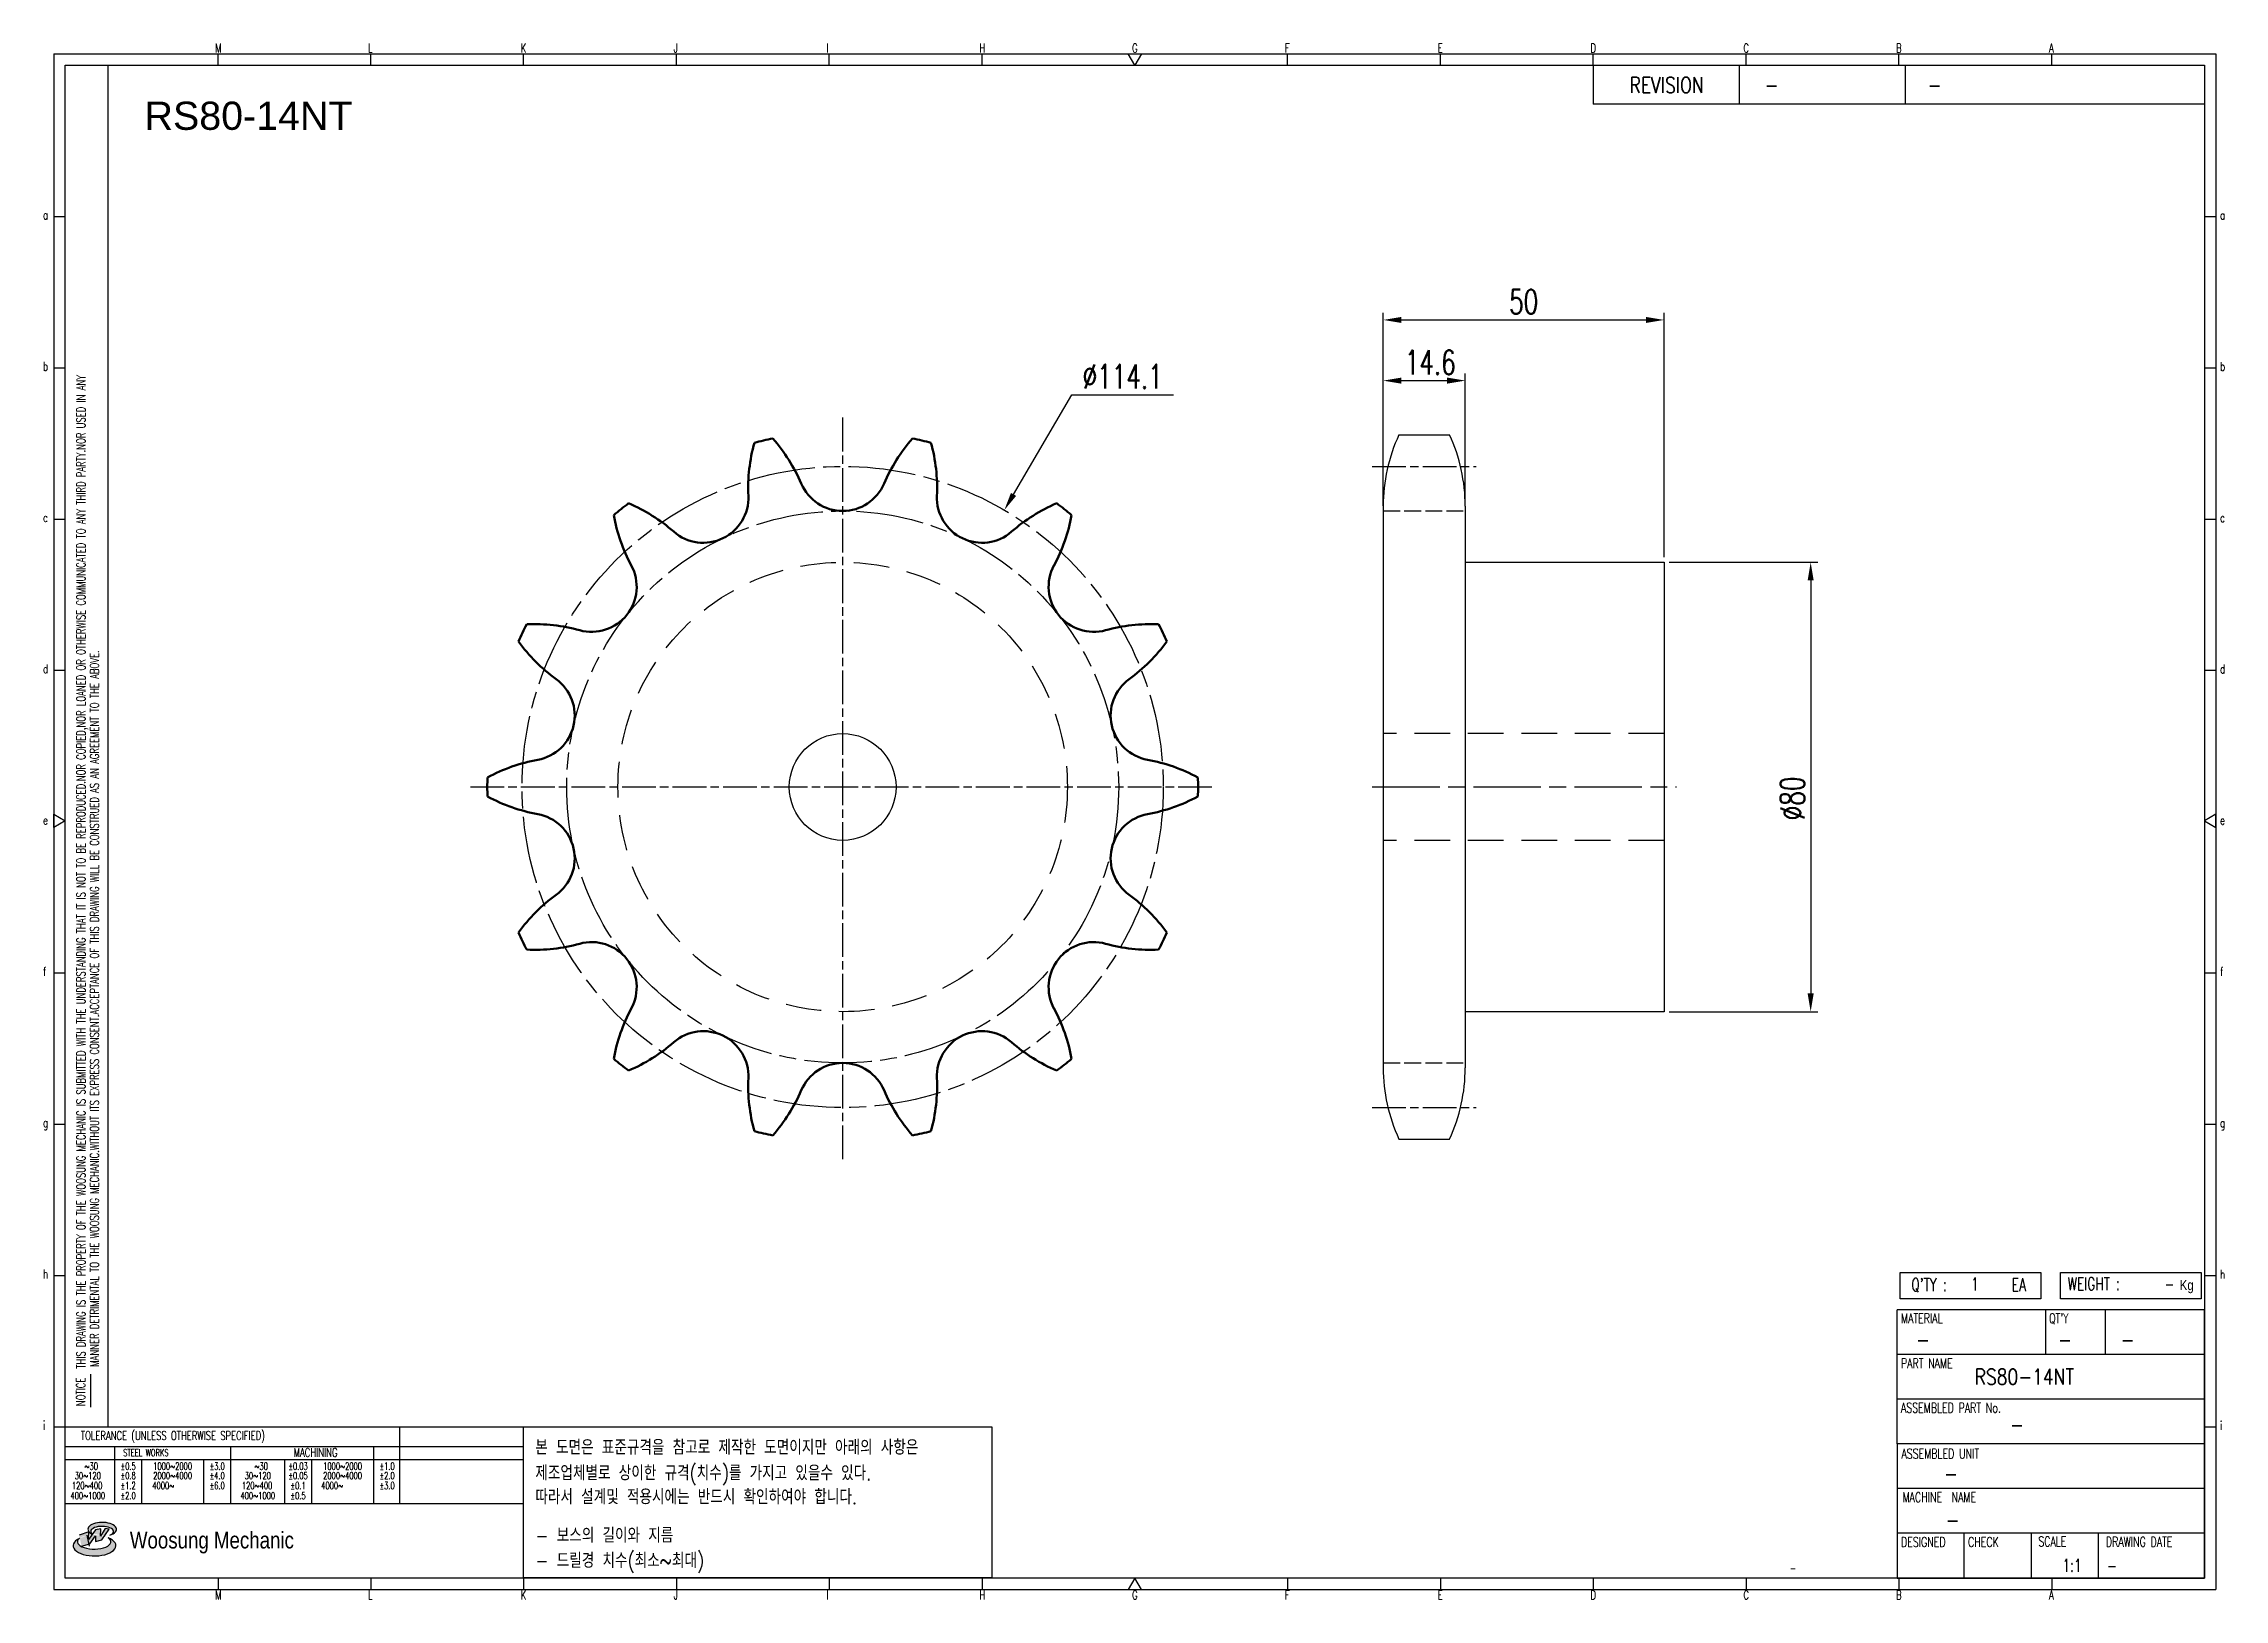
# Model space of a CAD drawing. Header units: millimetres. Extents: x 24007 to 24395, y 30 to 307.
import ezdxf
from ezdxf.enums import TextEntityAlignment as Align

# ---------------------------------------------------------------- set-up
doc = ezdxf.new("R2010")
doc.units = ezdxf.units.MM
for name, pattern in [('AM_ISO02W050', [7.5, 6, -1.5]), ('AM_ISO02W050x2', [3.75, 3, -0.75]), ('AM_ISO08W050', [18, 12, -1.5, 3, -1.5]), ('AM_ISO08W050x2', [9, 6, -0.75, 1.5, -0.75]), ('HIDDEN', [9.525, 6.35, -3.175])]:
    doc.linetypes.add(name, pattern=pattern)
for name, color, linetype, lineweight in [('AM_0N', 7, 'Continuous', 50), ('AM_3N', 6, 'AM_ISO02W050', 25), ('AM_7', 4, 'AM_ISO08W050', 25), ('AM_7N', 4, 'AM_ISO08W050', 25)]:
    doc.layers.add(name, color=color, linetype=linetype, lineweight=lineweight)
for name, color, linetype in [('HL', 2, 'HIDDEN'), ('S-DIM', 7, 'Continuous'), ('TITLE', 7, 'Continuous'), ('도면레이아웃', 7, 'Continuous')]:
    doc.layers.add(name, color=color, linetype=linetype)
doc.styles.add('HAN', font='ROMANS.shx', dxfattribs={"width": 0.7, "bigfont": 'whgtxt.shx'})
doc.styles.add('HKD_ST2', font='romans.shx', dxfattribs={"width": 0.7, "height": 4, "bigfont": '@extfont2.shx'})
doc.styles.add('HSG', font='SIMPLEX.shx', dxfattribs={"width": 0.7, "bigfont": 'HSG.shx'})
doc.styles.add('ROMANS', font='romans.shx', dxfattribs={"width": 0.7, "bigfont": 'whgtxt.shx'})
doc.styles.add('SLDTEXTSTYLE4', font='arial.ttf', dxfattribs={"width": 0.8})
doc.styles.get("Standard").update_dxf_attribs({"font": 'arial.ttf'})
doc.dimstyles.new('APP8', dxfattribs={"dimscale": 1.8, "dimtxt": 2.4, "dimasz": 1.8, "dimexe": 0.7, "dimexo": 0.5, "dimgap": 0.6, "dimtad": 1, "dimtoh": 1, "dimdec": 1, "dimrnd": 0.01, "dimzin": 9, "dimdsep": 46, "dimtxsty": 'HSG', "dimcen": 0, "dimclrd": 1, "dimclre": 1, "dimclrt": 256, "dimazin": 2, "dimtp": 1, "dimtm": 1, "dimtfac": 0.5, "dimtdec": 1, "dimtofl": 0, "dimtmove": 0, "dimatfit": 3, "dimfxl": 0, "dimtvp": 1, "dimtolj": 2, "dimlwd": -1, "dimlwe": -1, "dimarcsym": 0})

# ---------------------------------------------------------------- blocks, each defined once
blk = doc.blocks.new('SUYWSHJH')
at = {"layer": '도면레이아웃'}
h = blk.add_hatch(color=10, dxfattribs=at)
h.paths.add_polyline_path([(1.544, 35.177), (1.554, 34.966), (1.779, 35.034), (2.054, 35.422), (1.908, 35.446), (1.728, 35.167), (1.741, 35.439), (1.547, 35.405), (1.292, 35.041), (1.295, 35.33), (0.943, 35.208), (1.03, 34.8), (1.336, 34.885)])
edge = h.paths.add_edge_path()
edge.add_ellipse((1.795, 35.421), major_axis=(-0.53, 0), ratio=0.487785, start_angle=122.36065, end_angle=403.39574)
edge.add_line((1.411, 35.244), (1.419, 35.261))
edge.add_ellipse((1.798, 35.344), major_axis=(-0.423, 0), ratio=0.444396, start_angle=131.58977, end_angle=386.19408, ccw=False)
edge = h.paths.add_edge_path()
edge.add_ellipse((1.512, 34.815), major_axis=(-0.793, 0), ratio=0.480113, start_angle=314.67633, end_angle=590.85213)
edge.add_ellipse((1.501, 34.958), major_axis=(-0.62, 0), ratio=0.43311, start_angle=331.7024, end_angle=574.42495, ccw=False)
for p, q in [((0, 90.118), (80.15, 90.118)), ((0, 90.118), (0, 33.191)), ((6.089, 89.693), (6.089, 90.118)), ((11.753, 89.693), (11.753, 90.118)), ((17.418, 89.693), (17.418, 90.118)), ((23.082, 89.693), (23.082, 90.118)), ((28.746, 89.693), (28.746, 90.118)), ((34.411, 89.693), (34.411, 90.118)), ((45.739, 89.693), (45.739, 90.118)), ((51.404, 89.693), (51.404, 90.118)), ((57.068, 89.693), (57.068, 90.118)), ((62.732, 89.693), (62.732, 90.118)), ((68.397, 89.693), (68.397, 90.118)), ((74.061, 89.693), (74.061, 90.118)), ((80.15, 90.118), (80.15, 33.191)), ((0, 84.085), (0.425, 84.085)), ((79.725, 84.085), (80.15, 84.085)), ((0, 78.478), (0.425, 78.478)), ((79.725, 78.478), (80.15, 78.478)), ((0, 72.87), (0.425, 72.87)), ((79.725, 72.87), (80.15, 72.87)), ((0, 67.262), (0.425, 67.262)), ((79.725, 67.262), (80.15, 67.262)), ((0, 56.047), (0.425, 56.047)), ((79.725, 56.047), (80.15, 56.047)), ((0, 50.439), (0.425, 50.439)), ((79.725, 50.439), (80.15, 50.439)), ((0, 44.832), (0.425, 44.832)), ((79.725, 44.832), (80.15, 44.832)), ((1.377, 39.947), (1.377, 41.174)), ((0, 39.224), (0.425, 39.224)), ((79.725, 39.224), (80.15, 39.224)), ((0, 33.191), (80.15, 33.191)), ((6.089, 33.616), (6.089, 33.191)), ((11.753, 33.616), (11.753, 33.191)), ((17.418, 33.616), (17.418, 33.191)), ((23.082, 33.616), (23.082, 33.191)), ((28.746, 33.616), (28.746, 33.191)), ((34.411, 33.616), (34.411, 33.191)), ((45.739, 33.616), (45.739, 33.191)), ((51.404, 33.616), (51.404, 33.191)), ((57.068, 33.616), (57.068, 33.191)), ((62.732, 33.616), (62.732, 33.191)), ((68.397, 33.616), (68.397, 33.191)), ((74.061, 33.616), (74.061, 33.191))]:
    blk.add_line(p, q)
at = {"color": 2}
for p, q in [((2.017, 39.224), (2.017, 89.693)), ((0.425, 39.224), (17.418, 39.224)), ((12.816, 39.224), (12.816, 36.382)), ((17.418, 33.616), (17.418, 39.224)), ((0.425, 38.487), (17.418, 38.487)), ((0.425, 38.012), (17.418, 38.012)), ((2.257, 38.487), (2.257, 36.382)), ((3.257, 38.012), (3.257, 36.382)), ((5.557, 38.012), (5.557, 36.382)), ((6.557, 38.5), (6.557, 36.382)), ((8.557, 38.012), (8.557, 36.382)), ((9.557, 38.026), (9.557, 36.382)), ((11.857, 38.487), (11.857, 36.382)), ((0.425, 36.382), (17.418, 36.382))]:
    blk.add_line(p, q, dxfattribs=at)
at = {"color": 6, "ltscale": 0.5}
for p, q in [((57.068, 89.693), (57.068, 88.246)), ((62.47, 89.693), (62.47, 88.246)), ((68.635, 89.693), (68.635, 88.246)), ((79.725, 88.246), (57.068, 88.246)), ((68.336, 38.59), (68.336, 43.563)), ((79.725, 43.563), (68.336, 43.563)), ((73.827, 43.563), (73.827, 41.905)), ((76.037, 43.563), (76.037, 41.905)), ((79.725, 38.59), (79.725, 43.563)), ((79.725, 41.905), (68.336, 41.905)), ((79.725, 40.248), (68.336, 40.248)), ((68.336, 38.59), (68.336, 33.616)), ((79.725, 38.59), (68.336, 38.59)), ((79.725, 33.616), (79.725, 38.59)), ((79.725, 36.932), (68.336, 36.932)), ((79.725, 35.274), (68.336, 35.274)), ((70.822, 33.616), (70.822, 35.274)), ((73.309, 33.616), (73.309, 35.274)), ((75.796, 33.616), (75.796, 35.274)), ((68.336, 33.616), (79.725, 33.616))]:
    blk.add_line(p, q, dxfattribs=at)
for points in [[(40.075, 89.693), (39.83, 90.118), (40.32, 90.118)], [(0.425, 89.693), (79.725, 89.693), (79.725, 33.616), (0.425, 33.616)], [(0.425, 61.679), (0, 61.433), (0, 61.924)], [(79.725, 61.679), (80.15, 61.433), (80.15, 61.924)], [(40.075, 33.616), (39.83, 33.191), (40.32, 33.191)]]:
    blk.add_lwpolyline(points, close=True)
at = {"layer": 'TITLE', "color": 20}
for p, q in [((68.449, 43.961), (68.449, 44.936)), ((68.449, 44.936), (73.654, 44.936)), ((73.654, 44.936), (73.654, 43.961)), ((74.39, 43.961), (74.39, 44.936)), ((74.39, 44.936), (79.595, 44.936)), ((79.595, 44.936), (79.595, 43.961)), ((73.654, 43.961), (68.449, 43.961)), ((79.595, 43.961), (74.39, 43.961))]:
    blk.add_line(p, q, dxfattribs=at)
at = {"layer": '도면레이아웃'}
for p, q in [((1.295, 35.33), (0.943, 35.208)), ((1.03, 34.8), (1.336, 34.885)), ((1.224, 35.208), (1.311, 34.8)), ((1.224, 35.208), (1.224, 35.208)), ((1.547, 35.405), (1.292, 35.041)), ((1.292, 35.041), (1.295, 35.33)), ((1.336, 34.885), (1.544, 35.177)), ((1.419, 35.261), (1.411, 35.244)), ((1.544, 35.177), (1.554, 34.966)), ((1.741, 35.439), (1.547, 35.405)), ((1.554, 34.966), (1.779, 35.034)), ((1.908, 35.446), (1.728, 35.167)), ((1.728, 35.167), (1.741, 35.439)), ((1.779, 35.034), (2.054, 35.422)), ((2.054, 35.422), (1.908, 35.446))]:
    blk.add_line(p, q, dxfattribs=at)
for centre, major_axis, ratio, start_param, end_param in [((1.795, 35.421), (-0.53, 0), 0.487785, 2.135596, 7.040584), ((1.512, 34.815), (-0.793, 0), 0.480113, 5.492138, 10.312315), ((1.501, 34.958), (-0.62, 0), 0.43311, 5.789299, 10.025607), ((1.798, 35.344), (-0.423, 0), 0.444396, 2.296675, 6.740358)]:
    blk.add_ellipse(centre, major_axis=major_axis, ratio=ratio, start_param=start_param, end_param=end_param, dxfattribs=at)
at = {"color": 4, "style": 'HKD_ST2', "width": 0.7}
for s, p in [('M', (5.988, 90.164)), ('L', (11.652, 90.164)), ('K', (17.316, 90.164)), ('J', (22.981, 90.164)), ('I', (28.645, 90.164)), ('H', (34.309, 90.164)), ('G', (39.974, 90.164)), ('F', (45.638, 90.164)), ('E', (51.302, 90.164)), ('D', (56.967, 90.164)), ('C', (62.631, 90.164)), ('B', (68.295, 90.164)), ('A', (73.96, 90.164)), ('a', (-0.395, 83.976)), ('a', (80.305, 83.97)), ('b', (-0.395, 78.368)), ('b', (80.305, 78.362)), ('c', (-0.395, 72.76)), ('c', (80.305, 72.754)), ('d', (-0.395, 67.153)), ('d', (80.305, 67.147)), ('e', (-0.395, 61.545)), ('e', (80.305, 61.539)), ('f', (-0.395, 55.937)), ('f', (80.305, 55.931)), ('g', (-0.395, 50.33)), ('g', (80.305, 50.324)), ('h', (-0.395, 44.722)), ('h', (80.305, 44.716)), ('i', (-0.395, 39.114)), ('i', (80.305, 39.108)), ('M', (5.988, 32.824)), ('L', (11.652, 32.824)), ('K', (17.316, 32.824)), ('J', (22.981, 32.824)), ('I', (28.645, 32.824)), ('H', (34.309, 32.824)), ('G', (39.974, 32.824)), ('F', (45.638, 32.824)), ('E', (51.302, 32.824)), ('D', (56.967, 32.824)), ('C', (62.631, 32.824)), ('B', (68.295, 32.824)), ('A', (73.96, 32.824))]:
    blk.add_text(s, height=0.326, dxfattribs=at).set_placement(p)
for s, height, style, width, p in [('REVISION', 0.5806, 'HAN', 0.8, (58.415, 88.664)), ('-', 0.581, 'HAN', 0.8, (63.426, 88.664)), ('-', 0.581, 'HAN', 0.8, (69.468, 88.664)), ("Q'TY : ", 0.4746, 'HKD_ST2', 0.7, (68.857, 44.253)), ('1', 0.475, 'HKD_ST2', 0.7, (71.071, 44.275)), ('EA', 0.4746, 'HKD_ST2', 0.7, (72.578, 44.253)), ('WEIGHT : ', 0.4746, 'HKD_ST2', 0.7, (74.65, 44.286)), ('-', 0.581, 'HAN', 0.8, (69.029, 42.157)), ('-', 0.581, 'HAN', 0.8, (74.289, 42.157)), ('-', 0.581, 'HAN', 0.8, (76.623, 42.157)), ('-', 0.581, 'HAN', 0.8, (72.515, 39.013)), ('-', 0.581, 'HAN', 0.8, (70.067, 37.189)), ('-', 0.581, 'HAN', 0.8, (70.126, 35.48)), ('1:1', 0.4746, 'HKD_ST2', 0.7, (74.458, 33.848)), ('-', 0.475, 'HKD_ST2', 0.7, (76.112, 33.837))]:
    blk.add_text(s, height=height, dxfattribs=dict(style=style, width=width)).set_placement(p)
at = {"color": 6, "style": 'HKD_ST2', "width": 0.7}
for s, p in [(' THIS DRAWING IS THE PROPERTY OF THE WOOSUNG MECHANIC IS SUBMITTED WITH THE UNDERSTANDING THAT IT IS NOT TO BE REPRODUCED.NOR COPIED,NOR LOANED OR OTHERWISE COMMUNICATED TO ANY THIRD PARTY.NOR USED IN ANY', (1.173, 41.217)), ('MANNER DETRIMENTAL TO THE WOOSUNG MECHANIC.WITHOUT ITS EXPRESS CONSENT.ACCEPTANCE OF THIS DRAWING WILL BE CONSTRUED AS AN AGREEMENT TO THE ABOVE.', (1.672, 41.447))]:
    blk.add_text(s, height=0.326266, rotation=90, dxfattribs=at).set_placement(p)
at = {"style": 'HKD_ST2', "width": 0.7}
blk.add_text('-', height=0.475, dxfattribs=at).set_placement((78.613, 44.286), align=Align.RIGHT)
at = {"color": 4, "style": 'HKD_ST2', "width": 0.7}
for s, height, p in [('MATERIAL', 0.3651, (68.474, 43.425)), ("QT'Y", 0.3651, (73.965, 43.425)), ('PART NAME', 0.3651, (68.474, 41.756)), ('ASSEMBLED PART No.', 0.36511, (68.474, 40.109)), ('ASSEMBLED UNIT', 0.36511, (68.49, 38.408)), ('MACHINE  NAME', 0.36511, (68.532, 36.794)), ('DESIGNED', 0.3651, (68.474, 35.136)), ('CHECK', 0.3651, (70.961, 35.136)), ('SCALE', 0.3651, (73.566, 35.153)), ('DRAWING DATE', 0.36511, (76.071, 35.141))]:
    blk.add_text(s, height=height, dxfattribs=at).set_placement(p, align=Align.TOP_LEFT)
at = {"style": 'HKD_ST2', "width": 0.7}
blk.add_text('NOTICE', height=0.3263, rotation=90, dxfattribs=at).set_placement((1.163, 39.988))
for s, height, style, width, p in [('TOLERANCE (UNLESS OTHERWISE SPECIFIED)', 0.32627, 'HKD_ST2', 0.7, (4.417, 38.896)), ('-', 0.326, 'ROMANS', 0.65, (64.469, 33.975))]:
    blk.add_text(s, height=height, dxfattribs=dict(style=style, width=width)).set_placement(p, align=Align.MIDDLE_CENTER)
at = {"color": 4, "style": 'HKD_ST2', "width": 0.7}
for s, height, p in [('STEEL WORKS', 0.26101, (3.416, 38.268)), ('MACHINING', 0.3263, (9.707, 38.27)), ('%%P0.5', 0.261, (2.757, 37.762)), ('%%P0.8', 0.261, (2.757, 37.411)), ('%%P3.0', 0.261, (6.057, 37.762)), ('%%P4.0', 0.261, (6.057, 37.411)), ('%%P0.03', 0.261, (9.057, 37.762)), ('%%P0.05', 0.261, (9.057, 37.411)), ('%%P1.0', 0.261, (12.357, 37.762)), ('%%P2.0', 0.261, (12.357, 37.411)), ('%%P1.2', 0.261, (2.757, 37.045)), ('%%P2.0', 0.261, (2.757, 36.67)), ('%%P6.0', 0.261, (6.057, 37.045)), ('%%P0.1', 0.261, (9.057, 37.045)), ('%%P0.5', 0.261, (9.057, 36.67)), ('%%P3.0', 0.261, (12.357, 37.045))]:
    blk.add_text(s, height=height, dxfattribs=at).set_placement(p, align=Align.MIDDLE)
for s, height, p in [('30%%126120', 0.261, (1.263, 37.411)), ('%%12630', 0.261, (1.389, 37.762)), ('2000%%1264000', 0.26101, (4.407, 37.411)), ('1000%%1262000', 0.26101, (4.407, 37.762)), ('30%%126120', 0.261, (7.563, 37.411)), ('%%12630', 0.261, (7.689, 37.762)), ('2000%%1264000', 0.26101, (10.707, 37.411)), ('1000%%1262000', 0.26101, (10.707, 37.762)), ('400%%1261000', 0.26101, (1.263, 36.67)), ('120%%126400', 0.26101, (1.237, 37.045)), ('4000%%126', 0.261, (4.061, 37.045)), ('400%%1261000', 0.26101, (7.563, 36.67)), ('120%%126400', 0.26101, (7.537, 37.045)), ('4000%%126', 0.261, (10.321, 37.045))]:
    blk.add_text(s, height=height, dxfattribs=at).set_placement(p, align=Align.MIDDLE_CENTER)
at = {"color": 1, "style": 'SLDTEXTSTYLE4', "width": 0.8}
blk.add_text('Woosung Mechanic', height=0.61957, dxfattribs=at).set_placement((2.822, 34.711))
at = {"layer": 'TITLE', "width": 0.8}
blk.add_text('Kg', height=0.3789, dxfattribs=at).set_placement((78.807, 44.286))
blk = doc.blocks.new('*D2')
at = {"layer": 'Defpoints', "color": 0, "transparency": 16777216}
for p in [(24295.35, 214.5), (24295.35, 134.5), (24321.44, 134.5)]:
    blk.add_point(p, dxfattribs=at)
at = {"layer": 'S-DIM', "color": 1, "transparency": 16777216}
for p, q in [((24296.25, 214.5), (24322.7, 214.5)), ((24321.44, 211.26), (24321.44, 137.74)), ((24296.25, 134.5), (24322.7, 134.5))]:
    blk.add_line(p, q, dxfattribs=at)
for points in [[(24320.9, 211.26), (24321.98, 211.26), (24321.44, 214.5)], [(24320.9, 137.74), (24321.98, 137.74), (24321.44, 134.5)]]:
    blk.add_solid(points, dxfattribs=at)
at = {"layer": 'S-DIM', "transparency": 16777216, "insert": (24318.2, 172.46), "char_height": 4.32, "attachment_point": 5, "rotation": 90, "style": 'HSG'}
blk.add_mtext('\\A2;%%c80', dxfattribs=at)
blk = doc.blocks.new('*D3')
at = {"layer": 'Defpoints', "color": 0, "transparency": 16777216}
for p in [(24259.95, 246.83), (24245.35, 223.63), (24259.95, 223.63)]:
    blk.add_point(p, dxfattribs=at)
at = {"layer": 'S-DIM', "color": 1, "transparency": 16777216}
for p, q in [((24245.35, 224.53), (24245.35, 248.09)), ((24248.59, 246.83), (24256.71, 246.83)), ((24259.95, 224.53), (24259.95, 248.09))]:
    blk.add_line(p, q, dxfattribs=at)
for points in [[(24248.59, 247.37), (24248.59, 246.29), (24245.35, 246.83)], [(24256.71, 247.37), (24256.71, 246.29), (24259.95, 246.83)]]:
    blk.add_solid(points, dxfattribs=at)
at = {"layer": 'S-DIM', "transparency": 16777216, "insert": (24253.73, 250.07), "char_height": 4.32, "attachment_point": 5, "style": 'HSG'}
blk.add_mtext('\\A2;14.6', dxfattribs=at)
blk = doc.blocks.new('*D4')
at = {"layer": 'Defpoints', "color": 0, "transparency": 16777216}
for p in [(24295.35, 257.63), (24245.35, 223.63), (24295.35, 214.5)]:
    blk.add_point(p, dxfattribs=at)
at = {"layer": 'S-DIM', "color": 1, "transparency": 16777216}
for p, q in [((24245.35, 224.53), (24245.35, 258.89)), ((24248.59, 257.63), (24292.11, 257.63)), ((24295.35, 215.4), (24295.35, 258.89))]:
    blk.add_line(p, q, dxfattribs=at)
for points in [[(24248.59, 258.17), (24248.59, 257.09), (24245.35, 257.63)], [(24292.11, 258.17), (24292.11, 257.09), (24295.35, 257.63)]]:
    blk.add_solid(points, dxfattribs=at)
at = {"layer": 'S-DIM', "transparency": 16777216, "insert": (24270.35, 260.87), "char_height": 4.32, "attachment_point": 5, "style": 'HSG'}
blk.add_mtext('\\A2;50', dxfattribs=at)

msp = doc.modelspace()

# ---------------------------------------------------------------- linework, layer by layer
for p, q in [((24248.15, 237.18), (24257.15, 237.18)), ((24245.35, 224.48), (24245.35, 124.52)), ((24259.95, 224.48), (24259.95, 124.52)), ((24259.95, 214.5), (24295.35, 214.5)), ((24295.35, 214.5), (24295.35, 134.5)), ((24295.35, 134.5), (24259.95, 134.5)), ((24248.15, 111.82), (24257.15, 111.82))]:
    msp.add_line(p, q)
at = {"color": 4}
msp.add_lwpolyline([(24092.33, 60.62), (24175.7, 60.62), (24175.7, 33.7), (24092.33, 33.7)], close=True, dxfattribs=at)
msp.add_circle((24149.13, 174.5), 9.5)
for centre, start, end in [((24275.55, 224.48), 155.132, 180), ((24229.75, 224.48), 0, 24.868), ((24275.55, 124.52), 180, 204.868), ((24229.75, 124.52), 335.132, 0)]:
    msp.add_arc(centre, 30.2, start, end)
at = {"layer": 'AM_0N'}
for centre, radius, start, end in [((24162.8, 227.67), 30.49, 164.5815, 182.5), ((24149.13, 174.5), 63.26, 101.3285, 104.3858), ((24113.73, 216.47), 30.49, 23.2143, 41.1328), ((24184.52, 216.47), 30.49, 138.8672, 156.7857), ((24149.13, 174.5), 63.26, 75.6142, 78.6715), ((24135.45, 227.67), 30.49, 357.5, 15.4185), ((24124.33, 225.99), 8.02, 228.9286, 2.5), ((24149.13, 231.65), 8.02, 203.2143, 336.7857), ((24173.92, 225.99), 8.02, 177.5, 311.0714), ((24149.13, 174.5), 63.26, 127.0428, 130.1001), ((24138.37, 228.34), 30.49, 190.2958, 208.2143), ((24099.03, 196.96), 30.49, 48.9286, 66.8471), ((24199.22, 196.96), 30.49, 113.1529, 131.0714), ((24159.88, 228.34), 30.49, 331.7857, 349.7042), ((24149.13, 174.5), 63.26, 49.8999, 52.9572), ((24104.44, 210.13), 8.02, 254.6429, 28.2143), ((24193.81, 210.13), 8.02, 151.7857, 285.3571), ((24149.13, 174.5), 63.26, 152.757, 155.8144), ((24094.24, 173), 30.49, 74.6429, 92.5614), ((24204.01, 173), 30.49, 87.4386, 105.3571), ((24149.13, 174.5), 63.26, 24.1856, 27.243), ((24116.08, 218.34), 30.49, 216.0101, 233.9286), ((24182.17, 218.34), 30.49, 306.0714, 323.9899), ((24093.41, 187.22), 8.02, 280.3571, 53.9286), ((24204.84, 187.22), 8.02, 126.0714, 259.6429), ((24100.33, 149.34), 30.49, 100.3571, 118.2757), ((24197.92, 149.34), 30.49, 61.7243, 79.6429), ((24149.13, 174.5), 63.26, 178.4713, 181.5287), ((24149.13, 174.5), 63.26, 358.4713, 1.5287), ((24100.33, 199.66), 30.49, 241.7243, 259.6429), ((24197.92, 199.66), 30.49, 280.3571, 298.2757), ((24093.41, 161.78), 8.02, 306.0714, 79.6429), ((24204.84, 161.78), 8.02, 100.3571, 233.9286), ((24116.08, 130.66), 30.49, 126.0714, 143.9899), ((24182.17, 130.66), 30.49, 36.0101, 53.9286), ((24149.13, 174.5), 63.26, 204.1856, 207.243), ((24149.13, 174.5), 63.26, 332.757, 335.8144), ((24094.24, 176), 30.49, 267.4386, 285.3571), ((24104.44, 138.87), 8.02, 331.7857, 105.3571), ((24193.81, 138.87), 8.02, 74.6429, 208.2143), ((24204.01, 176), 30.49, 254.6429, 272.5614), ((24138.37, 120.66), 30.49, 151.7857, 169.7042), ((24159.88, 120.66), 30.49, 10.2958, 28.2143), ((24099.03, 152.04), 30.49, 293.1529, 311.0714), ((24124.33, 123.01), 8.02, 357.5, 131.0714), ((24173.92, 123.01), 8.02, 48.9286, 182.5), ((24199.22, 152.04), 30.49, 228.9286, 246.8471), ((24149.13, 174.5), 63.26, 229.8999, 232.9572), ((24149.13, 117.35), 8.02, 23.2143, 156.7857), ((24149.13, 174.5), 63.26, 307.0428, 310.1001), ((24162.8, 121.33), 30.49, 177.5, 195.4185), ((24113.73, 132.53), 30.49, 318.8672, 336.7857), ((24184.52, 132.53), 30.49, 203.2143, 221.1328), ((24135.45, 121.33), 30.49, 344.5815, 2.5), ((24149.13, 174.5), 63.26, 255.6142, 258.6715), ((24149.13, 174.5), 63.26, 281.3285, 284.3858)]:
    msp.add_arc(centre, radius, start, end, dxfattribs=at)
at = {"layer": 'AM_3N', "linetype": 'AM_ISO02W050x2'}
for p, q in [((24245.35, 223.63), (24259.95, 223.63)), ((24245.35, 125.37), (24259.95, 125.37))]:
    msp.add_line(p, q, dxfattribs=at)
at = {"layer": 'AM_7', "linetype": 'AM_ISO08W050x2'}
for p, q in [((24243.4, 231.57), (24261.89, 231.57)), ((24243.4, 117.43), (24261.89, 117.43))]:
    msp.add_line(p, q, dxfattribs=at)
at = {"layer": 'AM_7', "linetype": 'AM_ISO08W050x2', "ltscale": 2}
msp.add_line((24243.4, 174.5), (24297.56, 174.5), dxfattribs=at)
for radius in [57.07, 49.13]:
    msp.add_circle((24149.13, 174.5), radius, dxfattribs=at)
at = {"layer": 'AM_7N', "linetype": 'AM_ISO08W050x2'}
for p, q in [((24149.13, 108.24), (24149.13, 240.76)), ((24082.86, 174.5), (24215.39, 174.5))]:
    msp.add_line(p, q, dxfattribs=at)
at = {"layer": 'HL', "linetype": 'HIDDEN'}
for p, q in [((24295.35, 184), (24245.35, 184)), ((24295.35, 165), (24245.35, 165))]:
    msp.add_line(p, q, dxfattribs=at)
msp.add_circle((24149.13, 174.5), 40, dxfattribs=at)

# ---------------------------------------------------------------- block references
at = {"xscale": 4.802204376507272, "yscale": 4.802204376507272, "zscale": 4.802204376507272}
msp.add_blockref('SUYWSHJH', (24008.69, -127.74), dxfattribs=at)

# ---------------------------------------------------------------- texts
at = {"color": 2}
msp.add_text('RS80-14NT', height=5.018, dxfattribs=at).set_placement((24024.86, 291.47))
at = {"style": 'HAN', "width": 0.8}
msp.add_text('RS80-14NT', height=2.788, dxfattribs=at).set_placement((24350.64, 68.12))
at = {"color": 4, "style": 'HAN', "width": 0.8}
for s, p in [('본 도면은 표준규격을 참고로 제작한 도면이지만 아래의 사항은', (24094.42, 55.64)), ('제조업체별로 상이한 규격(치수)를 가지고 있을수 있다.', (24094.42, 51.07)), ('따라서 설계및 적용시에는 반드시 확인하여야 합니다.', (24094.42, 46.82)), ('- 보스의 길이와 지름', (24094.42, 39.98)), ('- 드릴경 치수(최소~최대)', (24094.42, 35.49))]:
    msp.add_text(s, height=2.6381, dxfattribs=at).set_placement(p)

# ---------------------------------------------------------------- dimensions: what is measured, and where the dimension line sits
at = {"layer": 'S-DIM'}
dim = msp.add_linear_dim(base=(24295.35, 257.63), p1=(24245.35, 223.63), p2=(24295.35, 214.5), dimstyle='APP8', dxfattribs=at)
dim.commit()
dim.dimension.update_dxf_attribs({"geometry": '*D4', "text_midpoint": (24270.35, 260.87)})
dim = msp.add_linear_dim(base=(24259.95, 246.83), p1=(24245.35, 223.63), p2=(24259.95, 223.63), dimstyle='APP8', dxfattribs=at)
dim.commit()
dim.dimension.update_dxf_attribs({"geometry": '*D3', "text_midpoint": (24253.73, 246.83), "dimtype": 128})
msp.add_diameter_dim(center=(24149.13, 174.5), radius=57.07, location=(24189.9, 244.32), dimstyle='APP8', dxfattribs=at).render()
dim = msp.add_linear_dim(base=(24321.44, 134.5), p1=(24295.35, 214.5), p2=(24295.35, 134.5), angle=90, text='%%c<>', dimstyle='APP8', dxfattribs=at)
dim.commit()
dim.dimension.update_dxf_attribs({"geometry": '*D2', "text_midpoint": (24321.44, 172.46), "dimtype": 128})

doc.saveas('drawing.dxf')
